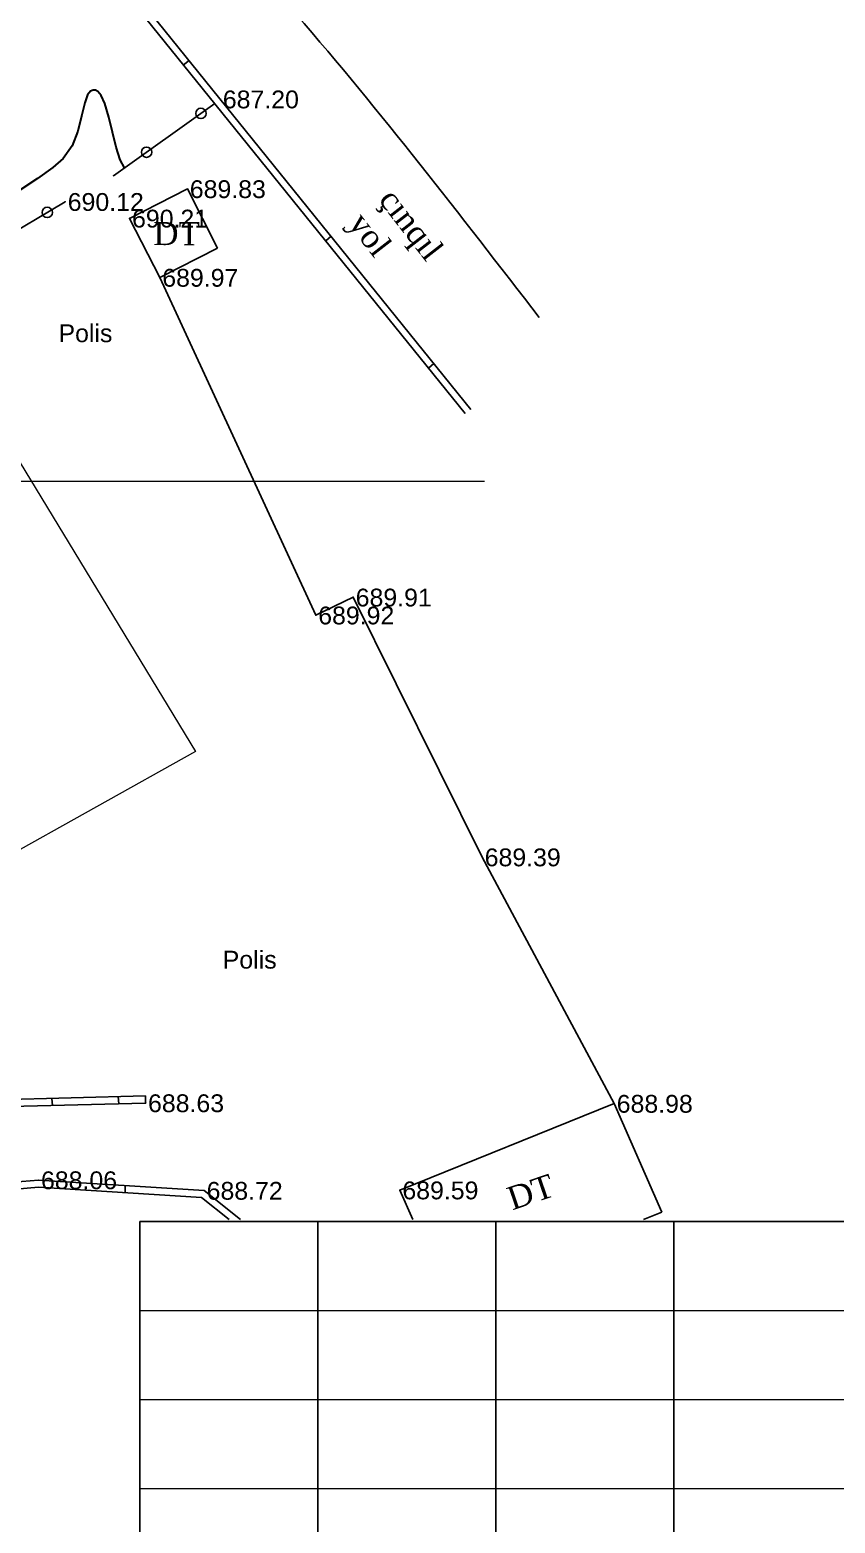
# Model space of a CAD drawing. Header units: feet. Extents: x 3381 to 684025, y 675186 to 4375940.
# Drawn here: x 682247.2 to 682292.5, y 4375605.8 to 4375689.7 of the extents above; entities that cross this region are included whole.
import ezdxf

# ---------------------------------------------------------------- set-up
doc = ezdxf.new("R2010")
doc.units = ezdxf.units.FT
doc.header["$MEASUREMENT"] = 0
doc.header["$PDMODE"] = 34
doc.header["$PDSIZE"] = 0.01
doc.linetypes.add('ACAD_ISO03W100', pattern=[30, 12, -18])
doc.layers.get('0').update_dxf_attribs({"linetype": 'CONTINUOUS'})
for name, color, linetype in [('0_Point_Height', 2, 'CONTINUOUS'), ('0_Point_Point', 7, 'CONTINUOUS'), ('Yazilar', 7, 'CONTINUOUS')]:
    doc.layers.add(name, color=color, linetype=linetype)
for name, color, linetype, lineweight in [('ANA HORIZONTAL', 24, 'CONTINUOUS', 30), ('das tikili', 5, 'CONTINUOUS', 0), ('km setka', 170, 'CONTINUOUS', 15), ('kontur', 5, 'CONTINUOUS', 0)]:
    doc.layers.add(name, color=color, linetype=linetype, lineweight=lineweight)
doc.styles.get("Standard").update_dxf_attribs({"font": 'arial.ttf', "height": 2})

# ---------------------------------------------------------------- blocks, each defined once
blk = doc.blocks.new('9183-5')
at = {"lineweight": 25}
for p, q in [((-726776.5, 21336.9), (-726776.5, 26836.9)), ((-726776.5, 26836.9), (-708276.5, 26836.9)), ((-725776.5, 26837.6), (-725776.5, 24336.9)), ((-724776.5, 26839.4), (-724776.5, 21339.4)), ((-723776.5, 26838.8), (-723776.5, 24336.9))]:
    blk.add_line(p, q, dxfattribs=at)
at = {"lineweight": 15}
for p, q in [((-726776.5, 26336.9), (-720276.5, 26336.9)), ((-726776.5, 25836.9), (-720276.5, 25836.9)), ((-726776.5, 25336.9), (-720276.5, 25336.9))]:
    blk.add_line(p, q, dxfattribs=at)

msp = doc.modelspace()

# ---------------------------------------------------------------- linework, layer by layer
at = {"linetype": 'Continuous'}
for p, q in [((682256.18526, 4375687.9459), (682255.88056, 4375687.68654)), ((682251.95143, 4375681.46622, 690.322), (682257.62991, 4375685.5205, 250.25945)), ((682252.84843, 4375679.07022, 690.209), (682256.09143, 4375680.72422, 689.83)), ((682256.09143, 4375680.72422, 689.83), (682257.78843, 4375677.39922, 689.592)), ((682249.23543, 4375680.00422, 690.121), (682225.08543, 4375665.71222, 690.108)), ((682252.84843, 4375679.07022, 690.209), (682254.54543, 4375675.74522, 689.971)), ((682264.16751, 4375678.06229), (682263.86281, 4375677.80293)), ((682254.54543, 4375675.74522, 689.971), (682257.78843, 4375677.39922, 689.592)), ((682254.54543, 4375675.74522, 689.971), (682263.30443, 4375656.77622, 689.923)), ((682269.94081, 4375670.9138), (682269.63611, 4375670.65444)), ((682263.30443, 4375656.77622, 689.923), (682265.40843, 4375657.78322, 689.909)), ((682265.40843, 4375657.78322, 689.909), (682272.65343, 4375643.18822, 689.392)), ((682272.65343, 4375643.18822, 689.392), (682280.06943, 4375629.34522, 688.984)), ((682236.03143, 4375628.91322, 686.546), (682253.74543, 4375629.37722, 688.633)), ((682236.05596, 4375629.314, 686.55012), (682253.73495, 4375629.77709, 688.633)), ((682248.47678, 4375629.63936), (682248.51227, 4375629.24015)), ((682252.20506, 4375629.73701), (682252.23274, 4375629.3376)), ((682253.73495, 4375629.77709, 688.633), (682253.74543, 4375629.37722, 688.633)), ((682268.03043, 4375624.48122, 689.594), (682280.06943, 4375629.34522, 688.984)), ((682282.74043, 4375623.25122, 686.994), (682280.06943, 4375629.34522, 688.984)), ((682238.39943, 4375624.24922, 686.811), (682247.73443, 4375625.05022, 688.063)), ((682247.73443, 4375625.05022, 688.063), (682257.03843, 4375624.45822, 688.715)), ((682238.43363, 4375623.85069, 686.811), (682247.73885, 4375624.64913, 688.05901)), ((682247.73885, 4375624.64913, 688.06509), (682256.88737, 4375624.06703, 688.70619)), ((682252.60389, 4375624.74039), (682252.59857, 4375624.33992)), ((682256.88737, 4375624.06703, 688.70842), (682258.43036, 4375622.83588, 688.60518)), ((682257.03843, 4375624.45822, 688.715), (682259.0717, 4375622.83588, 688.57896)), ((682268.75158, 4375622.83588, 689.05671), (682268.03043, 4375624.48122, 689.594)), ((682281.71241, 4375622.83588, 687.04609), (682282.74043, 4375623.25122, 686.994))]:
    msp.add_line(p, q, dxfattribs=at)
at = {"linetype": 'Continuous', "elevation": 687.196}
for points in [[(682272.0203, 4375668.33897), (682248.30743, 4375697.70022), (682238.99643, 4375709.15822), (682228.24243, 4375722.25422), (682224.65198, 4375726.54797)], [(682271.69897, 4375668.10021), (682247.99662, 4375697.44843), (682238.68665, 4375708.90517), (682227.93462, 4375721.99876), (682224.31007, 4375726.25694)]]:
    msp.add_lwpolyline(points, dxfattribs=at)
at = {"linetype": 'Continuous'}
for centre in [(682256.85068, 4375684.96415, 310.64726), (682253.79942, 4375682.78564, 547.109), (682248.22489, 4375679.40619, 690.12046)]:
    msp.add_circle(centre, 0.29093, dxfattribs=at)
msp.add_open_spline([(682139.47963, 4375868.22821), (682141.3006, 4375864.75779), (682147.60661, 4375852.73973), (682157.50344, 4375834.7584), (682171.49822, 4375815.49396), (682182.26949, 4375795.29608), (682193.23269, 4375777.41052), (682202.36035, 4375760.00732), (682215.7753, 4375741.48611), (682232.37485, 4375727.19698), (682243.90986, 4375712.36038), (682251.84002, 4375701.87762), (682263.15807, 4375689.959), (682271.40714, 4375679.26706), (682275.85095, 4375673.50726)], degree=3, knots=[0, 0, 0, 0, 11.75951037, 40.72320969, 61.46233043, 83.05497871, 109.29071666, 124.3927439, 141.9627176, 177.53300774, 189.55882144, 198.27648785, 216.95544768, 238.76886618, 238.76886618, 238.76886618, 238.76886618], dxfattribs=at)
at = {"layer": '0_Point_Point'}
for p in [(682257.94643, 4375685.76522, 687.196), (682251.95143, 4375681.46622, 690.322), (682256.09143, 4375680.72422, 689.83), (682249.23543, 4375680.00422, 690.121), (682252.84843, 4375679.07022, 690.209), (682254.54543, 4375675.74522, 689.971), (682265.40843, 4375657.78322, 689.909), (682263.30443, 4375656.77622, 689.923), (682272.65343, 4375643.18822, 689.392), (682253.74543, 4375629.37722, 688.633), (682280.06943, 4375629.34522, 688.984), (682247.73443, 4375625.05022, 688.063), (682257.03843, 4375624.45822, 688.715), (682268.03043, 4375624.48122, 689.594)]:
    msp.add_point(p, dxfattribs=at)
at = {"layer": 'ANA HORIZONTAL', "color": 16, "lineweight": 30, "elevation": 690}
msp.add_lwpolyline([(682252.57029, 4375681.90807), (682252.56896, 4375681.90905), (682252.31428, 4375682.36391), (682252.09394, 4375683.06856), (682251.88975, 4375683.90701), (682251.68353, 4375684.76332), (682251.45711, 4375685.5215), (682251.24922, 4375685.97946), (682251.07159, 4375686.1973), (682250.94064, 4375686.26879), (682250.87098, 4375686.27962), (682250.79174, 4375686.27325), (682250.65393, 4375686.21055), (682250.48976, 4375686.00529), (682250.32474, 4375685.56247), (682250.15026, 4375684.81937), (682249.94012, 4375683.97234), (682249.61824, 4375683.13568), (682249.10855, 4375682.42368), (682248.52789, 4375681.93042), (682247.67338, 4375681.30813), (682246.61829, 4375680.61993)], dxfattribs=at)
at = {"layer": 'das tikili', "color": 0, "lineweight": 20}
for p, q in [((682244.92352, 4375668.25755, 689.594), (682256.54139, 4375649.12461, 689.594)), ((682256.54139, 4375649.12461, 689.594), (682239.97975, 4375639.8667, 689.594))]:
    msp.add_line(p, q, dxfattribs=at)
at = {"layer": 'km setka', "flags": 128}
msp.add_lwpolyline([(682048.77293, 4375664.31584), (682272.78297, 4375664.31584)], dxfattribs=at)

# ---------------------------------------------------------------- block references
at = {"color": 7, "xscale": 0.01, "yscale": 0.01, "zscale": 0.01}
msp.add_blockref('9183-5', (689521.18629, 4375354.36028, 716.5), dxfattribs=at)

# ---------------------------------------------------------------- texts
at = {"layer": '0_Point_Height', "color": 0}
for s, p in [('687.20', (682258.08238, 4375685.25111, 687.196)), ('689.83', (682256.22738, 4375680.21011, 689.83)), ('690.12', (682249.37138, 4375679.49011, 690.121)), ('690.21', (682252.98438, 4375678.55611, 690.209)), ('689.97', (682254.68138, 4375675.23111, 689.971)), ('689.91', (682265.54438, 4375657.26911, 689.909)), ('689.92', (682263.44038, 4375656.26211, 689.923)), ('689.39', (682272.78938, 4375642.67411, 689.392)), ('688.63', (682253.88138, 4375628.86311, 688.633)), ('688.98', (682280.20538, 4375628.83111, 688.984)), ('688.06', (682247.87038, 4375624.53611, 688.063)), ('688.72', (682257.17438, 4375623.94411, 688.715)), ('689.59', (682268.16638, 4375623.96711, 689.594))]:
    msp.add_text(s, height=1, dxfattribs=at).set_placement(p)
at = {"layer": 'kontur', "color": 0, "linetype": 'ACAD_ISO03W100', "lineweight": 0, "ltscale": 0.35, "char_height": 1, "attachment_point": 1}
for insert in [(682248.85315, 4375673.11706), (682258.07608, 4375637.92702)]:
    msp.add_mtext_dynamic_manual_height_columns('Polis', width=10.6101581, gutter_width=12.5, heights=[0], dxfattribs=dict(at, insert=insert))
at = {"layer": 'Yazilar', "char_height": 1.3, "width": 0.1058769, "attachment_point": 1}
for s, insert, rotation in [('{\\fTimes New Roman|b0|i0|c238|p18;çınqıl yol}', (682267.81164, 4375680.89974), 307.8347256), ('{\\fTimes New Roman|b0|i0|c0|p18;DT}', (682254.18157, 4375678.87), 359.7511761), ('{\\fTimes New Roman|b0|i0|c0|p18;DT}', (682273.92104, 4375624.57313), 18.8340851)]:
    msp.add_mtext(s, dxfattribs=dict(at, insert=insert, rotation=rotation))

doc.saveas('drawing.dxf')
